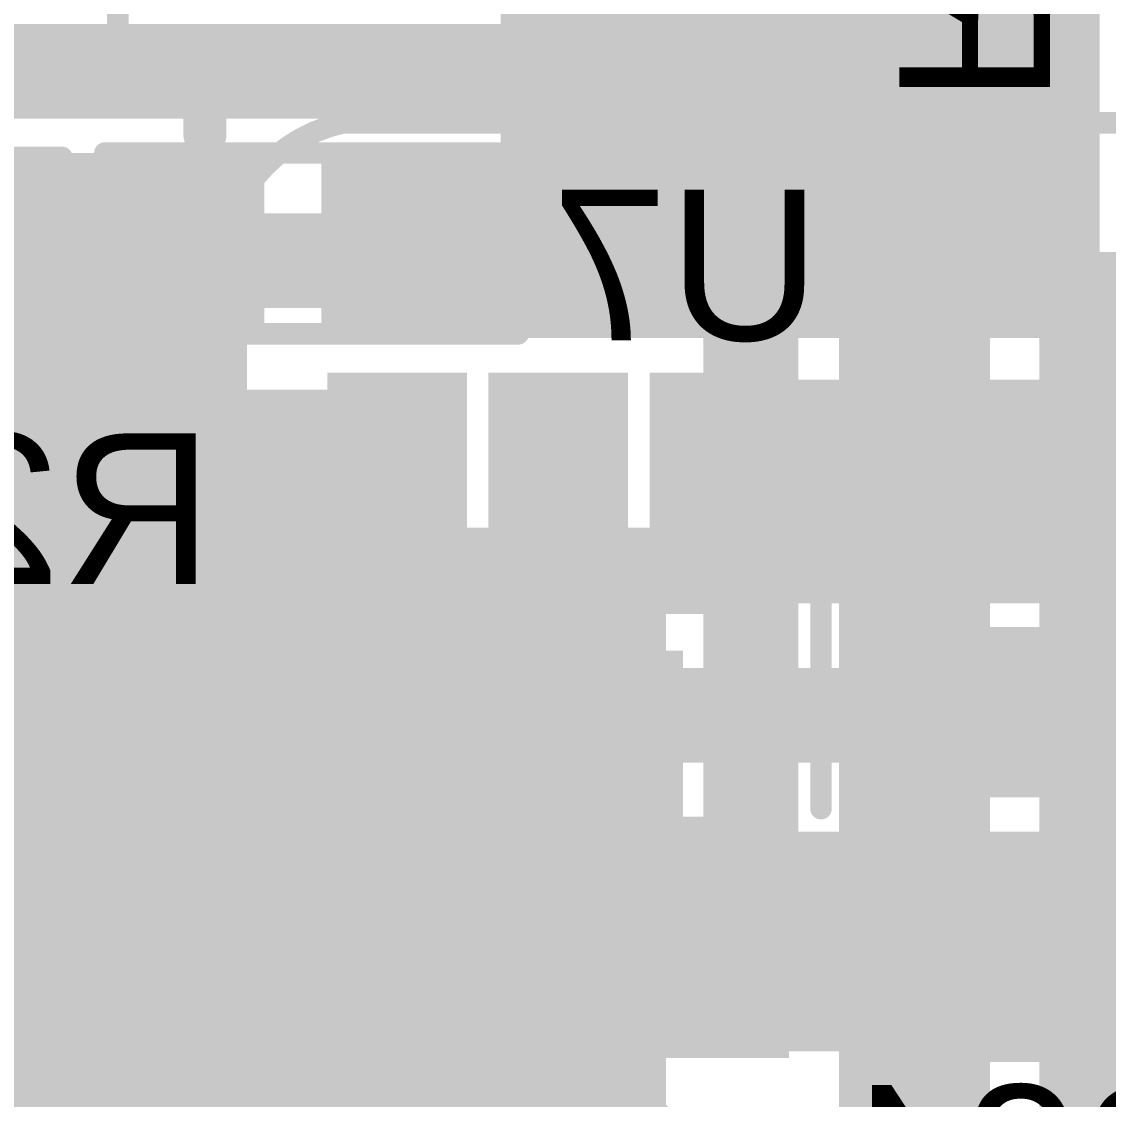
# Model space of a CAD drawing. Header units: millimetres. Extents: x -1.46 to 1.41, y -0.13 to 2.68.
# Drawn here: x -0.2813 to -0.029, y 2.0772 to 2.3275 of the extents above; entities that cross this region are included whole.
import ezdxf

# ---------------------------------------------------------------- set-up
doc = ezdxf.new("R2010")
doc.units = ezdxf.units.MM
doc.header["$MEASUREMENT"] = 0
for name, color, linetype in [('BottomLayer', 5, 'Continuous'), ('BottomOverlay', 54, 'Continuous'), ('BottomPaste', 16, 'Continuous'), ('BottomSolder', 6, 'Continuous'), ('Mechanical2', 216, 'Continuous'), ('MultiLayer', 9, 'Continuous'), ('PadHoleLayer', 156, 'Continuous'), ('TopLayer', 1, 'Continuous'), ('TopOverlay', 2, 'Continuous'), ('TopPaste', 8, 'Continuous'), ('TopSolder', 216, 'Continuous'), ('ViaHoleLayer', 16, 'Continuous')]:
    doc.layers.add(name, color=color, linetype=linetype)
doc.styles.add('Arial', font='', dxfattribs={"height": 0.2})
doc.styles.get('Arial').set_extended_font_data('Arial')

# ---------------------------------------------------------------- blocks, each defined once
blk = doc.blocks.new('A1251WV_02P_2')
at = {"layer": 'BottomLayer'}
h = blk.add_hatch(color=5, dxfattribs=at)
edge = h.paths.add_edge_path()
edge.add_arc((-0.0246063, -0.00393705), 0.019685, 180, 360)
edge.add_line((-0.0049213, -0.00393705), (-0.0049213, 0.00393705))
edge.add_arc((-0.0246063, 0.00393705), 0.019685, 0, 180)
edge.add_line((-0.04429130000000001, 0.003937050000000003), (-0.04429130000000001, -0.003937049999999997))
h = blk.add_hatch(color=5, dxfattribs=at)
edge = h.paths.add_edge_path()
edge.add_arc((0.0246063, -0.00393705), 0.019685, 180, 360)
edge.add_line((0.04429130000000001, -0.00393705), (0.04429130000000001, 0.00393705))
edge.add_arc((0.0246063, 0.00393705), 0.019685, 0, 180)
edge.add_line((0.0049213, 0.003937050000000003), (0.0049213, -0.003937049999999997))
at = {"layer": 'BottomSolder'}
h = blk.add_hatch(color=6, dxfattribs=at)
edge = h.paths.add_edge_path()
edge.add_arc((-0.0246063, -0.00393705), 0.023685, 180, 360)
edge.add_line((-0.0009212999999999999, -0.00393705), (-0.0009212999999999999, 0.00393705))
edge.add_arc((-0.0246063, 0.00393705), 0.023685, 0, 180)
edge.add_line((-0.0482913, 0.003937050000000003), (-0.0482913, -0.003937049999999997))
h = blk.add_hatch(color=6, dxfattribs=at)
edge = h.paths.add_edge_path()
edge.add_arc((0.0246063, -0.00393705), 0.023685, 180, 360)
edge.add_line((0.0482913, -0.00393705), (0.0482913, 0.00393705))
edge.add_arc((0.0246063, 0.00393705), 0.023685, 0, 180)
edge.add_line((0.0009212999999999999, 0.003937050000000003), (0.0009212999999999999, -0.003937049999999997))
at = {"layer": 'MultiLayer'}
h = blk.add_hatch(color=9, dxfattribs=at)
edge = h.paths.add_edge_path()
edge.add_arc((-0.0246063, -0.00393705), 0.019685, 180, 360)
edge.add_line((-0.0049213, -0.00393705), (-0.0049213, 0.00393705))
edge.add_arc((-0.0246063, 0.00393705), 0.019685, 0, 180)
edge.add_line((-0.04429130000000001, 0.003937050000000003), (-0.04429130000000001, -0.003937049999999997))
h = blk.add_hatch(color=9, dxfattribs=at)
edge = h.paths.add_edge_path()
edge.add_arc((0.0246063, -0.00393705), 0.019685, 180, 360)
edge.add_line((0.04429130000000001, -0.00393705), (0.04429130000000001, 0.00393705))
edge.add_arc((0.0246063, 0.00393705), 0.019685, 0, 180)
edge.add_line((0.0049213, 0.003937050000000003), (0.0049213, -0.003937049999999997))
at = {"layer": 'PadHoleLayer'}
h = blk.add_hatch(color=156, dxfattribs=at)
edge = h.paths.add_edge_path()
edge.add_arc((-0.0246063, 0), 0.0122047, 0, 360)
h = blk.add_hatch(color=156, dxfattribs=at)
edge = h.paths.add_edge_path()
edge.add_arc((0.0246063, 0), 0.0122047, 0, 360)
at = {"layer": 'TopLayer'}
h = blk.add_hatch(color=1, dxfattribs=at)
edge = h.paths.add_edge_path()
edge.add_arc((-0.0246063, -0.00393705), 0.019685, 180, 360)
edge.add_line((-0.0049213, -0.00393705), (-0.0049213, 0.00393705))
edge.add_arc((-0.0246063, 0.00393705), 0.019685, 0, 180)
edge.add_line((-0.04429130000000001, 0.003937050000000003), (-0.04429130000000001, -0.003937049999999997))
h = blk.add_hatch(color=1, dxfattribs=at)
edge = h.paths.add_edge_path()
edge.add_arc((0.0246063, -0.00393705), 0.019685, 180, 360)
edge.add_line((0.04429130000000001, -0.00393705), (0.04429130000000001, 0.00393705))
edge.add_arc((0.0246063, 0.00393705), 0.019685, 0, 180)
edge.add_line((0.0049213, 0.003937050000000003), (0.0049213, -0.003937049999999997))
at = {"layer": 'TopSolder'}
h = blk.add_hatch(color=216, dxfattribs=at)
edge = h.paths.add_edge_path()
edge.add_arc((-0.0246063, -0.00393705), 0.023685, 180, 360)
edge.add_line((-0.0009212999999999999, -0.00393705), (-0.0009212999999999999, 0.00393705))
edge.add_arc((-0.0246063, 0.00393705), 0.023685, 0, 180)
edge.add_line((-0.0482913, 0.003937050000000003), (-0.0482913, -0.003937049999999997))
h = blk.add_hatch(color=216, dxfattribs=at)
edge = h.paths.add_edge_path()
edge.add_arc((0.0246063, -0.00393705), 0.023685, 180, 360)
edge.add_line((0.0482913, -0.00393705), (0.0482913, 0.00393705))
edge.add_arc((0.0246063, 0.00393705), 0.023685, 0, 180)
edge.add_line((0.0009212999999999999, 0.003937050000000003), (0.0009212999999999999, -0.003937049999999997))
at = {"layer": 'TopOverlay', "const_width": 0.005}
for points in [[(0.085, 0.047), (-0.085, 0.047)], [(-0.085, 0.047), (-0.085, -0.079)], [(0.085, 0.047), (0.085, -0.079)], [(0.085, -0.079), (-0.085, -0.079)]]:
    blk.add_lwpolyline(points, dxfattribs=at)
at = {"layer": 'TopOverlay', "const_width": 0.0025}
for points in [[(-0.08625, 0.047, 1), (-0.08375, 0.047, 1)], [(-0.08625, 0.047, 1), (-0.08375, 0.047, 1)], [(0.08375, 0.047, 1), (0.08625, 0.047, 1)], [(0.08375, 0.047, 1), (0.08625, 0.047, 1)], [(-0.08625, -0.079, 1), (-0.08375, -0.079, 1)], [(-0.08625, -0.079, 1), (-0.08375, -0.079, 1)], [(0.08375, -0.079, 1), (0.08625, -0.079, 1)], [(0.08375, -0.079, 1), (0.08625, -0.079, 1)]]:
    blk.add_lwpolyline(points, format="xyb", close=True, dxfattribs=at)
blk = doc.blocks.new('EEEFT1H221AP_9')
at = {"layer": 'TopLayer'}
blk.add_hatch(color=1, dxfattribs=at).paths.add_polyline_path([(0.06102365, 0.0393701), (0.21850395, 0.0393701), (0.21850395, -0.0393701), (0.06102365, -0.0393701)])
at = {"layer": 'TopPaste'}
blk.add_hatch(color=8, dxfattribs=at).paths.add_polyline_path([(0.06102365, 0.0393701), (0.21850395, 0.0393701), (0.21850395, -0.0393701), (0.06102365, -0.0393701)])
at = {"layer": 'TopSolder'}
blk.add_hatch(color=216, dxfattribs=at).paths.add_polyline_path([(0.05702365, 0.0433701), (0.22250395, 0.0433701), (0.22250395, -0.0433701), (0.05702365, -0.0433701)])
at = {"layer": 'TopOverlay', "const_width": 0.005}
for points in [[(0.164, 0.135), (0.164, 0.053)], [(0.164, -0.053), (0.164, -0.135)], [(0.136, -0.166), (-0.095, -0.166)]]:
    blk.add_lwpolyline(points, dxfattribs=at)
at = {"layer": 'TopOverlay', "const_width": 0.0025}
for points in [[(0.16275, 0.053, 1), (0.16525, 0.053, 1)], [(0.16275, -0.053, 1), (0.16525, -0.053, 1)], [(0.16275, -0.135, 1), (0.16525, -0.135, 1)], [(0.16275, -0.135, 1), (0.16525, -0.135, 1)], [(0.13475, -0.166, 1), (0.13725, -0.166, 1)], [(0.13475, -0.166, 1), (0.13725, -0.166, 1)]]:
    blk.add_lwpolyline(points, format="xyb", close=True, dxfattribs=at)
at = {"layer": 'TopOverlay', "const_width": 0.005}
blk.add_lwpolyline([(0.164, -0.135, -0.3199298465757506), (0.136, -0.166)], format="xyb", dxfattribs=at)
blk = doc.blocks.new('RES0603_B_137')
at = {"layer": 'BottomLayer'}
for points in [[(-0.045, -0.0175), (-0.045, 0.0175), (-0.015, 0.0175), (-0.015, -0.0175)], [(0.015, -0.0175), (0.015, 0.0175), (0.045, 0.0175), (0.045, -0.0175)]]:
    blk.add_hatch(color=5, dxfattribs=at).paths.add_polyline_path(points)
at = {"layer": 'BottomPaste'}
for points in [[(-0.045, -0.0175), (-0.045, 0.0175), (-0.015, 0.0175), (-0.015, -0.0175)], [(0.015, -0.0175), (0.015, 0.0175), (0.045, 0.0175), (0.045, -0.0175)]]:
    blk.add_hatch(color=16, dxfattribs=at).paths.add_polyline_path(points)
at = {"layer": 'BottomSolder'}
for points in [[(-0.049, -0.0215), (-0.049, 0.0215), (-0.011, 0.0215), (-0.011, -0.0215)], [(0.011, -0.0215), (0.011, 0.0215), (0.049, 0.0215), (0.049, -0.0215)]]:
    blk.add_hatch(color=6, dxfattribs=at).paths.add_polyline_path(points)
at = {"layer": 'BottomOverlay', "const_width": 0.005}
for points in [[(-0.048, 0.021), (-0.048, -0.021)], [(-0.048, 0.021), (0.048, 0.021)], [(0.048, 0.021), (0.048, -0.021)], [(-0.048, -0.021), (0.048, -0.021)]]:
    blk.add_lwpolyline(points, dxfattribs=at)
at = {"layer": 'BottomOverlay', "const_width": 0.0025}
for points in [[(-0.04925, 0.021, 1), (-0.04675, 0.021, 1)], [(-0.04925, 0.021, 1), (-0.04675, 0.021, 1)], [(0.04675, 0.021, 1), (0.04925, 0.021, 1)], [(0.04675, 0.021, 1), (0.04925, 0.021, 1)], [(-0.04925, -0.021, 1), (-0.04675, -0.021, 1)], [(-0.04925, -0.021, 1), (-0.04675, -0.021, 1)], [(0.04675, -0.021, 1), (0.04925, -0.021, 1)], [(0.04675, -0.021, 1), (0.04925, -0.021, 1)]]:
    blk.add_lwpolyline(points, format="xyb", close=True, dxfattribs=at)
blk = doc.blocks.new('RES0603_B_138')
at = {"layer": 'BottomLayer'}
for points in [[(-0.045, -0.0175), (-0.045, 0.0175), (-0.015, 0.0175), (-0.015, -0.0175)], [(0.015, -0.0175), (0.015, 0.0175), (0.045, 0.0175), (0.045, -0.0175)]]:
    blk.add_hatch(color=5, dxfattribs=at).paths.add_polyline_path(points)
at = {"layer": 'BottomPaste'}
for points in [[(-0.045, -0.0175), (-0.045, 0.0175), (-0.015, 0.0175), (-0.015, -0.0175)], [(0.015, -0.0175), (0.015, 0.0175), (0.045, 0.0175), (0.045, -0.0175)]]:
    blk.add_hatch(color=16, dxfattribs=at).paths.add_polyline_path(points)
at = {"layer": 'BottomSolder'}
for points in [[(-0.049, -0.0215), (-0.049, 0.0215), (-0.011, 0.0215), (-0.011, -0.0215)], [(0.011, -0.0215), (0.011, 0.0215), (0.049, 0.0215), (0.049, -0.0215)]]:
    blk.add_hatch(color=6, dxfattribs=at).paths.add_polyline_path(points)
at = {"layer": 'BottomOverlay', "const_width": 0.005}
for points in [[(-0.048, 0.021), (0.048, 0.021)], [(-0.048, 0.021), (-0.048, -0.021)], [(0.048, 0.021), (0.048, -0.021)], [(-0.048, -0.021), (0.048, -0.021)]]:
    blk.add_lwpolyline(points, dxfattribs=at)
at = {"layer": 'BottomOverlay', "const_width": 0.0025}
for points in [[(-0.04925, 0.021, 1), (-0.04675, 0.021, 1)], [(-0.04925, 0.021, 1), (-0.04675, 0.021, 1)], [(0.04675, 0.021, 1), (0.04925, 0.021, 1)], [(0.04675, 0.021, 1), (0.04925, 0.021, 1)], [(-0.04925, -0.021, 1), (-0.04675, -0.021, 1)], [(-0.04925, -0.021, 1), (-0.04675, -0.021, 1)], [(0.04675, -0.021, 1), (0.04925, -0.021, 1)], [(0.04675, -0.021, 1), (0.04925, -0.021, 1)]]:
    blk.add_lwpolyline(points, format="xyb", close=True, dxfattribs=at)
blk = doc.blocks.new('RES0603_B_140')
at = {"layer": 'BottomLayer'}
for points in [[(-0.045, -0.0175), (-0.045, 0.0175), (-0.015, 0.0175), (-0.015, -0.0175)], [(0.015, -0.0175), (0.015, 0.0175), (0.045, 0.0175), (0.045, -0.0175)]]:
    blk.add_hatch(color=5, dxfattribs=at).paths.add_polyline_path(points)
at = {"layer": 'BottomPaste'}
for points in [[(-0.045, -0.0175), (-0.045, 0.0175), (-0.015, 0.0175), (-0.015, -0.0175)], [(0.015, -0.0175), (0.015, 0.0175), (0.045, 0.0175), (0.045, -0.0175)]]:
    blk.add_hatch(color=16, dxfattribs=at).paths.add_polyline_path(points)
at = {"layer": 'BottomSolder'}
for points in [[(-0.049, -0.0215), (-0.049, 0.0215), (-0.011, 0.0215), (-0.011, -0.0215)], [(0.011, -0.0215), (0.011, 0.0215), (0.049, 0.0215), (0.049, -0.0215)]]:
    blk.add_hatch(color=6, dxfattribs=at).paths.add_polyline_path(points)
at = {"layer": 'BottomOverlay', "const_width": 0.005}
for points in [[(-0.048, 0.021), (-0.048, -0.021)], [(-0.048, 0.021), (0.048, 0.021)], [(0.048, 0.021), (0.048, -0.021)], [(-0.048, -0.021), (0.048, -0.021)]]:
    blk.add_lwpolyline(points, dxfattribs=at)
at = {"layer": 'BottomOverlay', "const_width": 0.0025}
for points in [[(-0.04925, 0.021, 1), (-0.04675, 0.021, 1)], [(-0.04925, 0.021, 1), (-0.04675, 0.021, 1)], [(0.04675, 0.021, 1), (0.04925, 0.021, 1)], [(0.04675, 0.021, 1), (0.04925, 0.021, 1)], [(-0.04925, -0.021, 1), (-0.04675, -0.021, 1)], [(-0.04925, -0.021, 1), (-0.04675, -0.021, 1)], [(0.04675, -0.021, 1), (0.04925, -0.021, 1)], [(0.04675, -0.021, 1), (0.04925, -0.021, 1)]]:
    blk.add_lwpolyline(points, format="xyb", close=True, dxfattribs=at)
blk = doc.blocks.new('RES0603_B_141')
at = {"layer": 'BottomLayer'}
for points in [[(-0.045, -0.0175), (-0.045, 0.0175), (-0.015, 0.0175), (-0.015, -0.0175)], [(0.015, -0.0175), (0.015, 0.0175), (0.045, 0.0175), (0.045, -0.0175)]]:
    blk.add_hatch(color=5, dxfattribs=at).paths.add_polyline_path(points)
at = {"layer": 'BottomPaste'}
for points in [[(-0.045, -0.0175), (-0.045, 0.0175), (-0.015, 0.0175), (-0.015, -0.0175)], [(0.015, -0.0175), (0.015, 0.0175), (0.045, 0.0175), (0.045, -0.0175)]]:
    blk.add_hatch(color=16, dxfattribs=at).paths.add_polyline_path(points)
at = {"layer": 'BottomSolder'}
for points in [[(-0.049, -0.0215), (-0.049, 0.0215), (-0.011, 0.0215), (-0.011, -0.0215)], [(0.011, -0.0215), (0.011, 0.0215), (0.049, 0.0215), (0.049, -0.0215)]]:
    blk.add_hatch(color=6, dxfattribs=at).paths.add_polyline_path(points)
at = {"layer": 'BottomOverlay', "const_width": 0.005}
for points in [[(0.048, 0.021), (-0.048, 0.021)], [(-0.048, 0.021), (-0.048, -0.021)], [(0.048, 0.021), (0.048, -0.021)], [(0.048, -0.021), (-0.048, -0.021)]]:
    blk.add_lwpolyline(points, dxfattribs=at)
at = {"layer": 'BottomOverlay', "const_width": 0.0025}
for points in [[(-0.04925, 0.021, 1), (-0.04675, 0.021, 1)], [(-0.04925, 0.021, 1), (-0.04675, 0.021, 1)], [(0.04675, 0.021, 1), (0.04925, 0.021, 1)], [(0.04675, 0.021, 1), (0.04925, 0.021, 1)], [(-0.04925, -0.021, 1), (-0.04675, -0.021, 1)], [(-0.04925, -0.021, 1), (-0.04675, -0.021, 1)], [(0.04675, -0.021, 1), (0.04925, -0.021, 1)], [(0.04675, -0.021, 1), (0.04925, -0.021, 1)]]:
    blk.add_lwpolyline(points, format="xyb", close=True, dxfattribs=at)
blk = doc.blocks.new('RES0603_B_142')
at = {"layer": 'BottomLayer'}
for points in [[(-0.045, -0.0175), (-0.045, 0.0175), (-0.015, 0.0175), (-0.015, -0.0175)], [(0.015, -0.0175), (0.015, 0.0175), (0.045, 0.0175), (0.045, -0.0175)]]:
    blk.add_hatch(color=5, dxfattribs=at).paths.add_polyline_path(points)
at = {"layer": 'BottomPaste'}
for points in [[(-0.045, -0.0175), (-0.045, 0.0175), (-0.015, 0.0175), (-0.015, -0.0175)], [(0.015, -0.0175), (0.015, 0.0175), (0.045, 0.0175), (0.045, -0.0175)]]:
    blk.add_hatch(color=16, dxfattribs=at).paths.add_polyline_path(points)
at = {"layer": 'BottomSolder'}
for points in [[(-0.049, -0.0215), (-0.049, 0.0215), (-0.011, 0.0215), (-0.011, -0.0215)], [(0.011, -0.0215), (0.011, 0.0215), (0.049, 0.0215), (0.049, -0.0215)]]:
    blk.add_hatch(color=6, dxfattribs=at).paths.add_polyline_path(points)
at = {"layer": 'BottomOverlay', "const_width": 0.005}
for points in [[(-0.048, -0.021), (-0.048, 0.021)], [(-0.048, 0.021), (0.048, 0.021)], [(0.048, -0.021), (0.048, 0.021)], [(-0.048, -0.021), (0.048, -0.021)]]:
    blk.add_lwpolyline(points, dxfattribs=at)
at = {"layer": 'BottomOverlay', "const_width": 0.0025}
for points in [[(-0.04925, 0.021, 1), (-0.04675, 0.021, 1)], [(-0.04925, 0.021, 1), (-0.04675, 0.021, 1)], [(0.04675, 0.021, 1), (0.04925, 0.021, 1)], [(0.04675, 0.021, 1), (0.04925, 0.021, 1)], [(-0.04925, -0.021, 1), (-0.04675, -0.021, 1)], [(-0.04925, -0.021, 1), (-0.04675, -0.021, 1)], [(0.04675, -0.021, 1), (0.04925, -0.021, 1)], [(0.04675, -0.021, 1), (0.04925, -0.021, 1)]]:
    blk.add_lwpolyline(points, format="xyb", close=True, dxfattribs=at)
blk = doc.blocks.new('SOT_23_6_B_159')
at = {"layer": 'BottomLayer'}
for points in [[(-0.07559045, 0.0496063), (-0.02755895, 0.0496063), (-0.02755895, 0.0251969), (-0.07559045, 0.0251969)], [(0.02755915, 0.0496063), (0.07559065, 0.0496063), (0.07559065, 0.0251969), (0.02755915, 0.0251969)], [(-0.07559045, 0.0122047), (-0.02755895, 0.0122047), (-0.02755895, -0.0122047), (-0.07559045, -0.0122047)], [(0.02755915, 0.0122047), (0.07559065, 0.0122047), (0.07559065, -0.0122047), (0.02755915, -0.0122047)], [(-0.07559045, -0.0251969), (-0.02755895, -0.0251969), (-0.02755895, -0.0496063), (-0.07559045, -0.0496063)], [(0.02755915, -0.0251969), (0.07559065, -0.0251969), (0.07559065, -0.0496063), (0.02755915, -0.0496063)]]:
    blk.add_hatch(color=5, dxfattribs=at).paths.add_polyline_path(points)
at = {"layer": 'BottomPaste'}
for points in [[(-0.07559045, 0.0496063), (-0.02755895, 0.0496063), (-0.02755895, 0.0251969), (-0.07559045, 0.0251969)], [(0.02755915, 0.0496063), (0.07559065, 0.0496063), (0.07559065, 0.0251969), (0.02755915, 0.0251969)], [(-0.07559045, 0.0122047), (-0.02755895, 0.0122047), (-0.02755895, -0.0122047), (-0.07559045, -0.0122047)], [(0.02755915, 0.0122047), (0.07559065, 0.0122047), (0.07559065, -0.0122047), (0.02755915, -0.0122047)], [(-0.07559045, -0.0251969), (-0.02755895, -0.0251969), (-0.02755895, -0.0496063), (-0.07559045, -0.0496063)], [(0.02755915, -0.0251969), (0.07559065, -0.0251969), (0.07559065, -0.0496063), (0.02755915, -0.0496063)]]:
    blk.add_hatch(color=16, dxfattribs=at).paths.add_polyline_path(points)
at = {"layer": 'BottomSolder'}
for points in [[(-0.07959045, 0.0536063), (-0.02355895, 0.0536063), (-0.02355895, 0.0211969), (-0.07959045, 0.0211969)], [(0.02355915, 0.0536063), (0.07959065, 0.0536063), (0.07959065, 0.0211969), (0.02355915, 0.0211969)], [(-0.07959045, 0.0162047), (-0.02355895, 0.0162047), (-0.02355895, -0.0162047), (-0.07959045, -0.0162047)], [(0.02355915, 0.0162047), (0.07959065, 0.0162047), (0.07959065, -0.0162047), (0.02355915, -0.0162047)], [(-0.07959045, -0.0211969), (-0.02355895, -0.0211969), (-0.02355895, -0.0536063), (-0.07959045, -0.0536063)], [(0.02355915, -0.0211969), (0.07959065, -0.0211969), (0.07959065, -0.0536063), (0.02355915, -0.0536063)]]:
    blk.add_hatch(color=6, dxfattribs=at).paths.add_polyline_path(points)
at = {"layer": 'BottomOverlay', "const_width": 0.005}
for points in [[(0.0216694, 0.061), (-0.0343306, 0.061)], [(0.0236694, -0.06), (-0.0323306, -0.06)]]:
    blk.add_lwpolyline(points, dxfattribs=at)
at = {"layer": 'BottomOverlay'}
for points, const_width in [([(-0.0355806, 0.061, 1), (-0.0330806, 0.061, 1)], 0.0025), ([(0.0204194, 0.061, 1), (0.0229194, 0.061, 1)], 0.0025), ([(-0.0613306, -0.061, 1), (-0.0666694, -0.061, 1)], 0.01), ([(-0.0691694, -0.061, 1), (-0.0641694, -0.061, 1)], 0.005), ([(-0.0638306, -0.061, 1), (-0.0588306, -0.061, 1)], 0.005), ([(-0.0335806, -0.06, 1), (-0.0310806, -0.06, 1)], 0.0025), ([(0.0224194, -0.06, 1), (0.0249194, -0.06, 1)], 0.0025)]:
    blk.add_lwpolyline(points, format="xyb", close=True, dxfattribs=dict(at, const_width=const_width))

msp = doc.modelspace()

# ---------------------------------------------------------------- hatches: boundary and pattern name
at = {"layer": 'BottomLayer'}
for points in [[(-0.1700788, 2.26), (-0.031, 2.26), (-0.031, 2.44), (-0.1700788, 2.44)], [(-0.0309999, 2.2540001), (-0.0309999, 2.3780001), (-0.0859999, 2.3780001), (-0.0859999, 2.2540001)], [(-0.307, 2.2343715), (-0.229, 2.2343715), (-0.229, 2.2969999), (-0.307, 2.2969999)], [(-0.2117148, 2.254), (-0.0337148, 2.254), (-0.0337148, 2.298), (-0.2117148, 2.298)], [(-0.08, 2.2813715), (-0.0337148, 2.2813715), (-0.0337148, 2.2980171), (-0.08, 2.2980171)], [(-0.1307148, 2.1923715), (-0.0347148, 2.1923715), (-0.0347148, 2.2443715), (-0.1307148, 2.2443715)], [(-0.365, 2.201), (-0.1817148, 2.201), (-0.1817148, 2.242), (-0.365, 2.242)], [(-0.082, 2.148), (-0.04, 2.148), (-0.04, 2.182), (-0.082, 2.182)], [(-0.2737148, 2.085), (-0.1427148, 2.085), (-0.1427148, 2.139), (-0.2737148, 2.139)], [(-0.1327148, 2.0883715), (-0.0367148, 2.0883715), (-0.0367148, 2.1393715), (-0.1327148, 2.1393715)], [(-0.3157148, 2.085), (-0.2517148, 2.085), (-0.2517148, 2.1153714), (-0.3157148, 2.1153714)]]:
    msp.add_hatch(color=5, dxfattribs=at).paths.add_polyline_path(points)
h = msp.add_hatch(color=5, dxfattribs=at)
edge = h.paths.add_edge_path()
edge.add_arc((-0.147, 2.272), 0.011811, 0, 360)
h = msp.add_hatch(color=5, dxfattribs=at)
edge = h.paths.add_edge_path()
edge.add_arc((-0.2154038, 2.1745605), 0.011811, 0, 360)
h = msp.add_hatch(color=5, dxfattribs=at)
edge = h.paths.add_edge_path()
edge.add_arc((-0.19, 2.1745605), 0.011811, 0, 360)
h = msp.add_hatch(color=5, dxfattribs=at)
edge = h.paths.add_edge_path()
edge.add_arc((-0.205, 2.158), 0.011811, 0, 360)
h = msp.add_hatch(color=5, dxfattribs=at)
edge = h.paths.add_edge_path()
edge.add_arc((-0.1785962, 2.158), 0.011811, 0, 360)
h = msp.add_hatch(color=5, dxfattribs=at)
edge = h.paths.add_edge_path()
edge.add_arc((-0.112, 2.101), 0.011811, 0, 360)
at = {"layer": 'BottomSolder'}
h = msp.add_hatch(color=6, dxfattribs=at)
edge = h.paths.add_edge_path()
edge.add_arc((-0.147, 2.272), 0.0059055, 0, 360)
h = msp.add_hatch(color=6, dxfattribs=at)
edge = h.paths.add_edge_path()
edge.add_arc((-0.2154038, 2.1745605), 0.0059055, 0, 360)
h = msp.add_hatch(color=6, dxfattribs=at)
edge = h.paths.add_edge_path()
edge.add_arc((-0.19, 2.1745605), 0.0059055, 0, 360)
h = msp.add_hatch(color=6, dxfattribs=at)
edge = h.paths.add_edge_path()
edge.add_arc((-0.205, 2.158), 0.0059055, 0, 360)
h = msp.add_hatch(color=6, dxfattribs=at)
edge = h.paths.add_edge_path()
edge.add_arc((-0.1785962, 2.158), 0.0059055, 0, 360)
h = msp.add_hatch(color=6, dxfattribs=at)
edge = h.paths.add_edge_path()
edge.add_arc((-0.112, 2.101), 0.0059055, 0, 360)
at = {"layer": 'TopLayer'}
h = msp.add_hatch(color=1, dxfattribs=at)
edge = h.paths.add_edge_path()
edge.add_arc((-0.147, 2.272), 0.011811, 0, 360)
for points in [[(-0.045, 2.067), (0.16, 2.067), (0.16, 2.274), (-0.045, 2.274)], [(-0.293, 2.0733715), (-0.1317148, 2.0733715), (-0.1317148, 2.2099999), (-0.293, 2.2099999)], [(-0.045, 1.984), (0.108, 1.984), (0.108, 2.082), (-0.045, 2.082)]]:
    msp.add_hatch(color=1, dxfattribs=at).paths.add_polyline_path(points)
h = msp.add_hatch(color=1, dxfattribs=at)
edge = h.paths.add_edge_path()
edge.add_arc((-0.2154038, 2.1745605), 0.011811, 0, 360)
h = msp.add_hatch(color=1, dxfattribs=at)
edge = h.paths.add_edge_path()
edge.add_arc((-0.19, 2.1745605), 0.011811, 0, 360)
h = msp.add_hatch(color=1, dxfattribs=at)
edge = h.paths.add_edge_path()
edge.add_arc((-0.205, 2.158), 0.011811, 0, 360)
h = msp.add_hatch(color=1, dxfattribs=at)
edge = h.paths.add_edge_path()
edge.add_arc((-0.1785962, 2.158), 0.011811, 0, 360)
h = msp.add_hatch(color=1, dxfattribs=at)
edge = h.paths.add_edge_path()
edge.add_arc((-0.112, 2.101), 0.011811, 0, 360)
at = {"layer": 'TopSolder'}
h = msp.add_hatch(color=216, dxfattribs=at)
edge = h.paths.add_edge_path()
edge.add_arc((-0.147, 2.272), 0.0059055, 0, 360)
h = msp.add_hatch(color=216, dxfattribs=at)
edge = h.paths.add_edge_path()
edge.add_arc((-0.2154038, 2.1745605), 0.0059055, 0, 360)
h = msp.add_hatch(color=216, dxfattribs=at)
edge = h.paths.add_edge_path()
edge.add_arc((-0.19, 2.1745605), 0.0059055, 0, 360)
h = msp.add_hatch(color=216, dxfattribs=at)
edge = h.paths.add_edge_path()
edge.add_arc((-0.205, 2.158), 0.0059055, 0, 360)
h = msp.add_hatch(color=216, dxfattribs=at)
edge = h.paths.add_edge_path()
edge.add_arc((-0.1785962, 2.158), 0.0059055, 0, 360)
h = msp.add_hatch(color=216, dxfattribs=at)
edge = h.paths.add_edge_path()
edge.add_arc((-0.112, 2.101), 0.0059055, 0, 360)
at = {"layer": 'ViaHoleLayer'}
h = msp.add_hatch(color=16, dxfattribs=at)
edge = h.paths.add_edge_path()
edge.add_arc((-0.147, 2.272), 0.0059055, 0, 360)
h = msp.add_hatch(color=16, dxfattribs=at)
edge = h.paths.add_edge_path()
edge.add_arc((-0.2154038, 2.1745605), 0.0059055, 0, 360)
h = msp.add_hatch(color=16, dxfattribs=at)
edge = h.paths.add_edge_path()
edge.add_arc((-0.19, 2.1745605), 0.0059055, 0, 360)
h = msp.add_hatch(color=16, dxfattribs=at)
edge = h.paths.add_edge_path()
edge.add_arc((-0.205, 2.158), 0.0059055, 0, 360)
h = msp.add_hatch(color=16, dxfattribs=at)
edge = h.paths.add_edge_path()
edge.add_arc((-0.1785962, 2.158), 0.0059055, 0, 360)
h = msp.add_hatch(color=16, dxfattribs=at)
edge = h.paths.add_edge_path()
edge.add_arc((-0.112, 2.101), 0.0059055, 0, 360)

# ---------------------------------------------------------------- linework, layer by layer
at = {"layer": 'BottomLayer'}
for points, const_width in [([(-0.0567148, 2.2813715), (-0.0542148, 2.2813715)], 0.022), ([(-0.1567148, 2.2179462), (-0.1565127, 2.2177441)], 0.022), ([(-0.1565127, 2.1792589), (-0.1565127, 2.2177441)], 0.022), ([(-0.6784803, 2.212), (-0.2513574, 2.212)], 0.022), ([(-0.1565127, 2.1792589), (-0.1436253, 2.1663715)], 0.022), ([(-0.312, 2.167), (-0.2520863, 2.167)], 0.025), ([(-0.1436253, 2.1663715), (-0.0577148, 2.1663715)], 0.022), ([(-0.0577148, 2.1663715), (-0.0537148, 2.1623715)], 0.022), ([(-0.0537148, 2.1623715), (-0.0286424, 2.1623715)], 0.022), ([(-0.0286424, 2.1623715), (-0.015, 2.1487291)], 0.022), ([(-0.1193132, 2.1147966), (-0.1121098, 2.122)], 0.022), ([(-0.1121098, 2.122), (-0.112, 2.122)], 0.022), ([(-0.111, 2.121), (-0.1050958, 2.1150958)], 0.022), ([(-0.2082148, 2.1148715), (-0.1672148, 2.1148715)], 0.022), ([(-0.1050958, 2.1150958), (-0.0670375, 2.1150958)], 0.022), ([(-0.0670375, 2.1150958), (-0.0637148, 2.1117731)], 0.022), ([(-0.164, 2.1075114), (-0.1598547, 2.1075114)], 0.03), ([(-0.1598547, 2.1075114), (-0.1577148, 2.1053715)], 0.03), ([(-0.1567148, 2.1043715), (-0.1537148, 2.1013715)], 0.022), ([(-0.17, 2.093), (-0.1233715, 2.0463715)], 0.03)]:
    msp.add_lwpolyline(points, dxfattribs=dict(at, const_width=const_width))
for points, const_width in [([(-0.0622148, 2.2813715, 1), (-0.0512148, 2.2813715, 1)], 0.011), ([(-0.0597148, 2.2813715, 1), (-0.0487148, 2.2813715, 1)], 0.011), ([(-0.1622148, 2.2179462, 1), (-0.1512148, 2.2179462, 1)], 0.011), ([(-0.1620127, 2.2177441, 1), (-0.1510127, 2.2177441, 1)], 0.011), ([(-0.1620127, 2.2177441, 1), (-0.1510127, 2.2177441, 1)], 0.011), ([(-0.2568574, 2.212, 1), (-0.2458574, 2.212, 1)], 0.011), ([(-0.1620127, 2.1792589, 1), (-0.1510127, 2.1792589, 1)], 0.011), ([(-0.1620127, 2.1792589, 1), (-0.1510127, 2.1792589, 1)], 0.011), ([(-0.2583363, 2.167, 1), (-0.2458363, 2.167, 1)], 0.0125), ([(-0.1491253, 2.1663715, 1), (-0.1381253, 2.1663715, 1)], 0.011), ([(-0.1491253, 2.1663715, 1), (-0.1381253, 2.1663715, 1)], 0.011), ([(-0.0632148, 2.1663715, 1), (-0.0522148, 2.1663715, 1)], 0.011), ([(-0.0632148, 2.1663715, 1), (-0.0522148, 2.1663715, 1)], 0.011), ([(-0.0592148, 2.1623715, 1), (-0.0482148, 2.1623715, 1)], 0.011), ([(-0.0592148, 2.1623715, 1), (-0.0482148, 2.1623715, 1)], 0.011), ([(-0.0341424, 2.1623715, 1), (-0.0231424, 2.1623715, 1)], 0.011), ([(-0.0341424, 2.1623715, 1), (-0.0231424, 2.1623715, 1)], 0.011), ([(-0.1176098, 2.122, 1), (-0.1066098, 2.122, 1)], 0.011), ([(-0.1176098, 2.122, 1), (-0.1066098, 2.122, 1)], 0.011), ([(-0.1175, 2.122, 1), (-0.1065, 2.122, 1)], 0.011), ([(-0.1165, 2.121, 1), (-0.1055, 2.121, 1)], 0.011), ([(-0.2137148, 2.1148715, 1), (-0.2027148, 2.1148715, 1)], 0.011), ([(-0.1727148, 2.1148715, 1), (-0.1617148, 2.1148715, 1)], 0.011), ([(-0.1248132, 2.1147966, 1), (-0.1138132, 2.1147966, 1)], 0.011), ([(-0.1105958, 2.1150958, 1), (-0.0995958, 2.1150958, 1)], 0.011), ([(-0.1105958, 2.1150958, 1), (-0.0995958, 2.1150958, 1)], 0.011), ([(-0.0725375, 2.1150958, 1), (-0.0615375, 2.1150958, 1)], 0.011), ([(-0.0725375, 2.1150958, 1), (-0.0615375, 2.1150958, 1)], 0.011), ([(-0.1715, 2.1075114, 1), (-0.1565, 2.1075114, 1)], 0.015), ([(-0.1673547, 2.1075114, 1), (-0.1523547, 2.1075114, 1)], 0.015), ([(-0.1673547, 2.1075114, 1), (-0.1523547, 2.1075114, 1)], 0.015), ([(-0.0692148, 2.1117731, 1), (-0.0582148, 2.1117731, 1)], 0.011), ([(-0.1652148, 2.1053715, 1), (-0.1502148, 2.1053715, 1)], 0.015), ([(-0.1622148, 2.1043715, 1), (-0.1512148, 2.1043715, 1)], 0.011), ([(-0.1592148, 2.1013715, 1), (-0.1482148, 2.1013715, 1)], 0.011), ([(-0.1775, 2.093, 1), (-0.1625, 2.093, 1)], 0.015)]:
    msp.add_lwpolyline(points, format="xyb", close=True, dxfattribs=dict(at, const_width=const_width))
at = {"layer": 'BottomOverlay', "const_width": 0.01}
for points in [[(-0.291, 2.317), (-0.246, 2.317)], [(-0.246, 2.317), (-0.2387652, 2.3097652)], [(-0.2387652, 2.3012492), (-0.2387652, 2.3097652)]]:
    msp.add_lwpolyline(points, dxfattribs=at)
at = {"layer": 'BottomOverlay', "const_width": 0.005}
for points in [[(-0.2485, 2.317, 1), (-0.2435, 2.317, 1)], [(-0.2485, 2.317, 1), (-0.2435, 2.317, 1)], [(-0.2412652, 2.3097652, 1), (-0.2362652, 2.3097652, 1)], [(-0.2412652, 2.3097652, 1), (-0.2362652, 2.3097652, 1)], [(-0.2412652, 2.3012492, 1), (-0.2362652, 2.3012492, 1)]]:
    msp.add_lwpolyline(points, format="xyb", close=True, dxfattribs=at)
at = {"layer": 'Mechanical2', "const_width": 0.015}
msp.add_lwpolyline([(1.3976378, 1.279528, 1), (-1.3976378, 1.279528, 1)], format="xyb", close=True, dxfattribs=at)
at = {"layer": 'TopLayer'}
for points, const_width in [([(-0.074, 1.9667454), (-0.074, 2.3455786)], 0.035), ([(-0.3114526, 2.3159863), (-0.1399863, 2.3159863)], 0.022), ([(-0.1399863, 2.3159863), (-0.112, 2.288)], 0.022), ([(-0.112, 2.101), (-0.112, 2.288)], 0.022), ([(-0.312, 2.226), (-0.266, 2.272)], 0.022), ([(-0.266, 2.272), (-0.147, 2.272)], 0.022), ([(-0.2289589, 2.1333715), (-0.2259589, 2.1363715)], 0.04)]:
    msp.add_lwpolyline(points, dxfattribs=dict(at, const_width=const_width))
for points, const_width in [([(-0.1454863, 2.3159863, 1), (-0.1344863, 2.3159863, 1)], 0.011), ([(-0.1454863, 2.3159863, 1), (-0.1344863, 2.3159863, 1)], 0.011), ([(-0.1175, 2.288, 1), (-0.1065, 2.288, 1)], 0.011), ([(-0.1175, 2.288, 1), (-0.1065, 2.288, 1)], 0.011), ([(-0.2715, 2.272, 1), (-0.2605, 2.272, 1)], 0.011), ([(-0.2715, 2.272, 1), (-0.2605, 2.272, 1)], 0.011), ([(-0.1525, 2.272, 1), (-0.1415, 2.272, 1)], 0.011), ([(-0.2359589, 2.1363715, 1), (-0.2159589, 2.1363715, 1)], 0.02), ([(-0.2389589, 2.1333715, 1), (-0.2189589, 2.1333715, 1)], 0.02), ([(-0.1175, 2.101, 1), (-0.1065, 2.101, 1)], 0.011)]:
    msp.add_lwpolyline(points, format="xyb", close=True, dxfattribs=dict(at, const_width=const_width))

# ---------------------------------------------------------------- block references
for name, p, rotation in [('A1251WV_02P_2', (-0.174, 2.364), 180), ('EEEFT1H221AP_9', (-0.0707638, 2.138), 180), ('RES0603_B_138', (-0.0567148, 2.2513715), 90), ('RES0603_B_141', (-0.214, 2.276), 180), ('SOT_23_6_B_159', (-0.1567148, 2.1663715), 270), ('RES0603_B_137', (-0.2517148, 2.1373715), 90), ('RES0603_B_140', (-0.0577148, 2.1363715), 90)]:
    msp.add_blockref(name, p, dxfattribs=dict(rotation=rotation))
msp.add_blockref('RES0603_B_142', (-0.32, 2.275))

# ---------------------------------------------------------------- texts
at = {"layer": 'BottomOverlay', "style": 'Arial', "text_generation_flag": 2}
msp.add_text('R22', height=0.035, rotation=270, dxfattribs=at).set_placement((-0.0774943, 2.3083484))
for s, p in [('U7', (-0.0958428, 2.2535057)), ('R21', (-0.2368947, 2.1968772)), ('R24', (-0.0003484, 2.0455057))]:
    msp.add_text(s, height=0.035, dxfattribs=at).set_placement(p)

doc.saveas('drawing.dxf')
